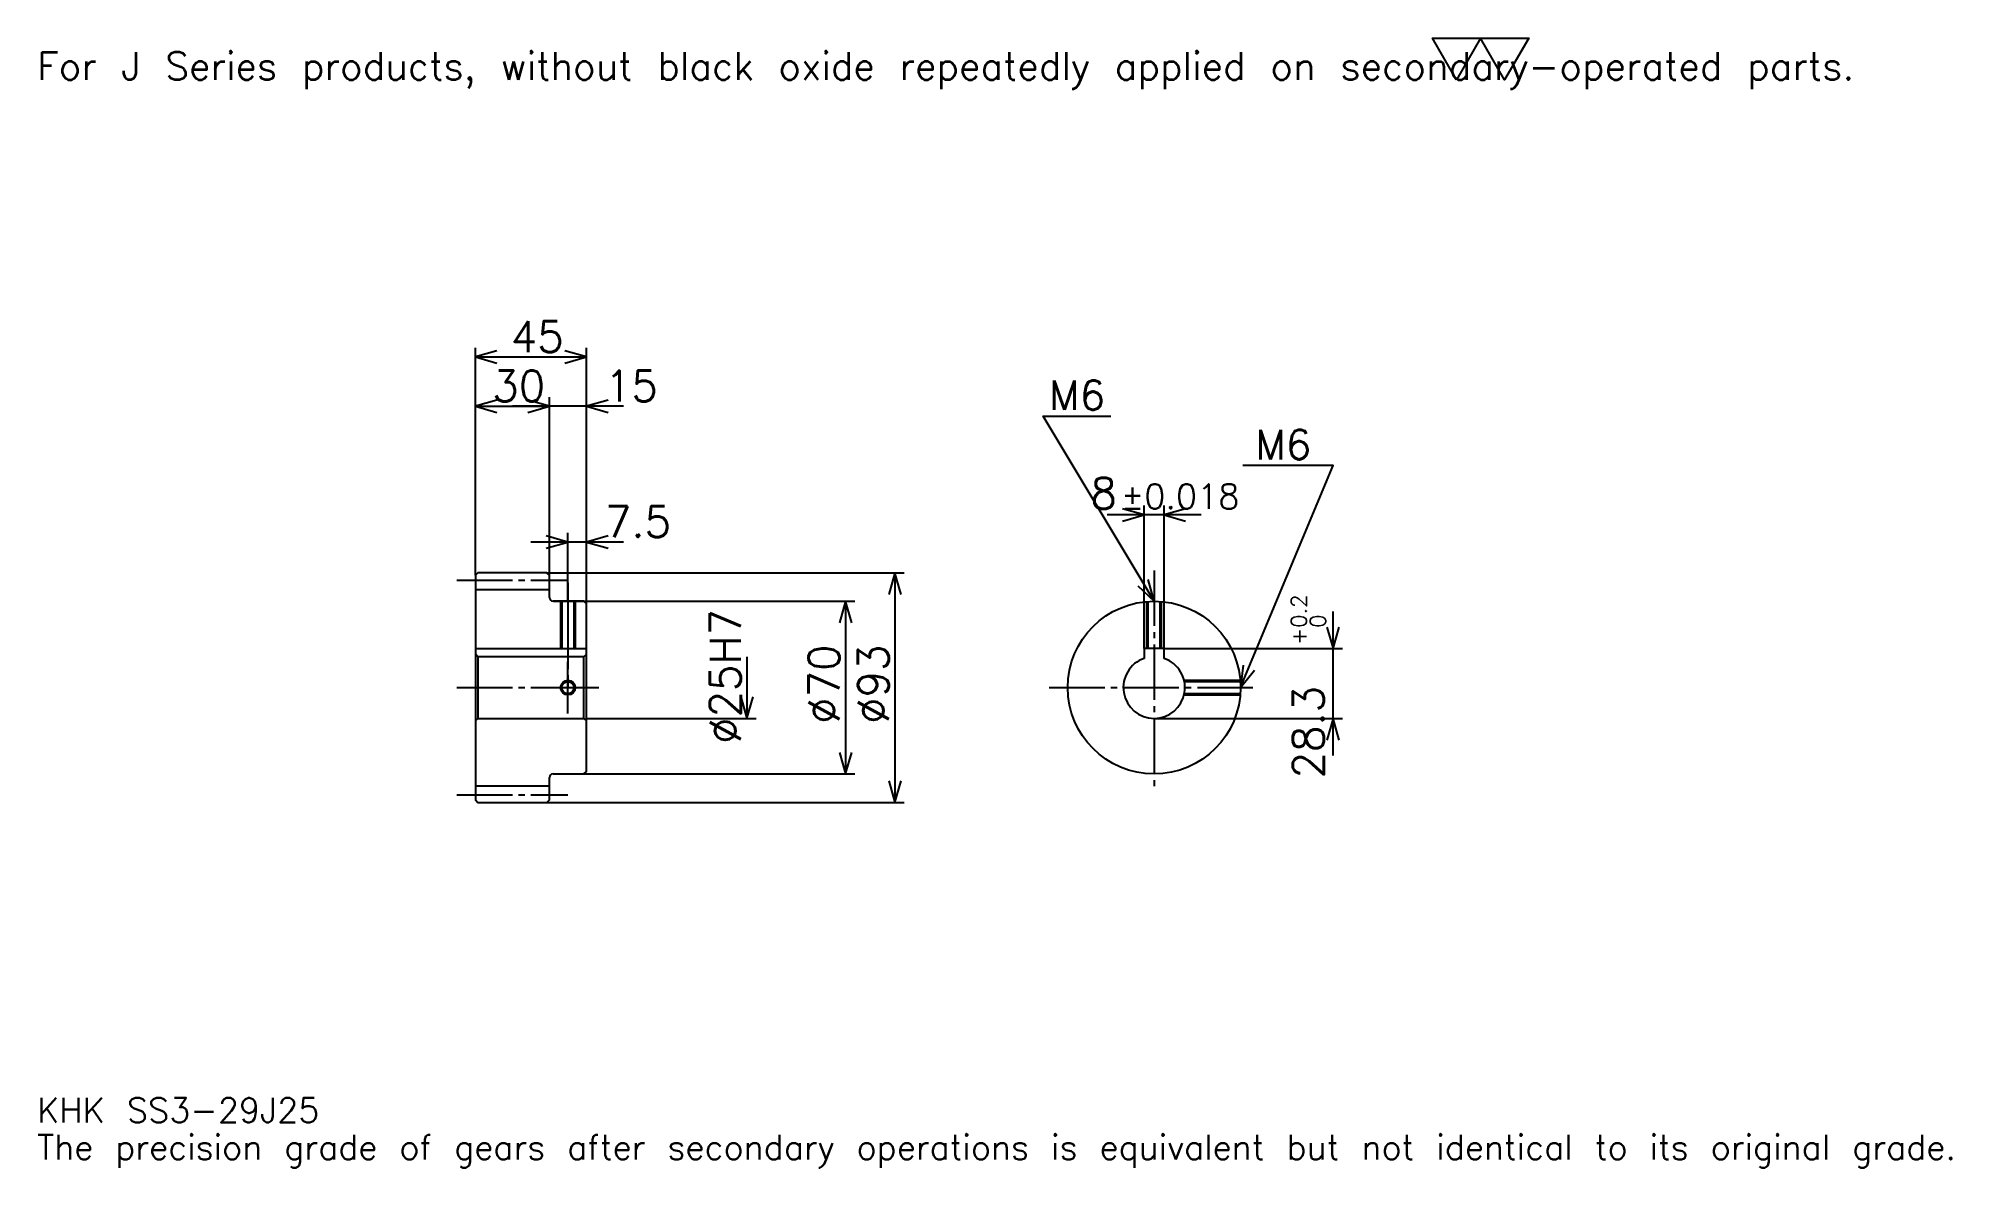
# Model space of a CAD drawing. Extents: x 25 to 801, y 9 to 467.
import ezdxf

# ---------------------------------------------------------------- set-up
doc = ezdxf.new("R2010")
doc.units = 0
doc.linetypes.add('DASHDOT', pattern=[30, 22.5, -2.5, 2.5, -2.5])
doc.layers.get('0').update_dxf_attribs({"linetype": 'CONTINUOUS'})
doc.layers.add('DASHDOT', color=6, linetype='DASHDOT')
doc.styles.add('KANJI', font='TXT', dxfattribs={"bigfont": 'BIGFONT'})

msp = doc.modelspace()

# ---------------------------------------------------------------- linework, layer by layer
at = {"color": 5}
for p, q in [((202.5, 250.25), (202.5, 341.5)), ((247.5, 250.25), (247.5, 341.5)), ((202.5, 337.75), (247.5, 337.75)), ((232.5, 250.25), (232.5, 321.5)), ((202.5, 317.75), (232.5, 317.75)), ((262.5, 317.75), (217.5, 317.75)), ((496.5, 273.75), (458.5, 273.75)), ((473.5, 219.550003), (473.5, 277.5)), ((481.5, 219.550003), (481.5, 277.5)), ((240, 250.25), (240, 266.5)), ((262.5, 262.75), (225, 262.75)), ((202.5, 249.25), (202.5, 250.25)), ((231.5, 250.25), (247.5, 250.25)), ((232.5, 249.25), (232.5, 250.25)), ((240, 238.75), (240, 250.25)), ((240, 238.75), (240, 250.25)), ((247.5, 250.25), (376.25, 250.25)), ((247.5, 237.75), (247.5, 250.25)), ((372.5, 250.25), (372.5, 157.25)), ((234, 238.75), (247.5, 238.75)), ((247.5, 238.75), (356.25, 238.75)), ((352.5, 238.75), (352.5, 168.75)), ((550, 176.25), (550, 234.550003)), ((481.5, 219.550003), (553.75, 219.550003)), ((312.5, 216.25), (312.5, 191.25)), ((247.5, 191.25), (316.25, 191.25)), ((477.5, 191.25), (553.75, 191.25)), ((234, 168.75), (247.5, 168.75)), ((247.5, 168.75), (356.25, 168.75)), ((231.5, 157.25), (247.5, 157.25)), ((247.5, 157.25), (376.25, 157.25))]:
    msp.add_line(p, q, dxfattribs=at)
at = {"color": 4}
for p, q in [((202.5, 243.5), (232.5, 243.5)), ((202.5, 219.550003), (247.5, 219.550003)), ((246.5, 216.25), (247.5, 217.25)), ((203.5, 216.25), (203.5, 191.25)), ((246.5, 191.25), (247.5, 190.25)), ((202.5, 164), (232.5, 164))]:
    msp.add_line(p, q, dxfattribs=at)
at = {"color": 7}
msp.add_lwpolyline([(600, 450), (590.25, 466.899994), (629.25, 466.899994), (619.5, 450), (609.75, 466.899994), (600, 450)], dxfattribs=at)
at = {"color": 5}
for points in [[(211.25, 340.25), (202.5, 337.75), (211.25, 335.25)], [(238.75, 335.25), (247.5, 337.75), (238.75, 340.25)], [(211.25, 320.25), (202.5, 317.75), (211.25, 315.25)], [(223.75, 315.25), (232.5, 317.75), (223.75, 320.25)], [(223.75, 315.25), (232.5, 317.75), (223.75, 320.25)], [(256.25, 320.25), (247.5, 317.75), (256.25, 315.25)], [(477.5, 238.75), (432.5, 313.75), (460, 313.75)], [(512.5, 203.75), (550, 293.75), (513.5, 293.75)], [(464.75, 271.25), (473.5, 273.75), (464.75, 276.25)], [(490.25, 276.25), (481.5, 273.75), (490.25, 271.25)], [(231.25, 260.25), (240, 262.75), (231.25, 265.25)], [(256.25, 265.25), (247.5, 262.75), (256.25, 260.25)], [(375, 241.5), (372.5, 250.25), (370, 241.5)], [(470.854431, 244.966827), (477.5, 238.75), (475.141907, 247.539307)], [(355, 230), (352.5, 238.75), (350, 230)], [(547.5, 228.300003), (550, 219.550003), (552.5, 228.300003)], [(513.557678, 212.788467), (512.5, 203.75), (518.173096, 210.865387)], [(310, 200), (312.5, 191.25), (315, 200)], [(552.5, 182.5), (550, 191.25), (547.5, 182.5)], [(350, 177.5), (352.5, 168.75), (355, 177.5)], [(370, 166), (372.5, 157.25), (375, 166)]]:
    msp.add_lwpolyline(points, dxfattribs=at)
at = {"color": 4}
for points in [[(232.5, 240.25), (232.5, 249.25), (231.5, 250.25), (203.5, 250.25), (202.5, 249.25), (202.5, 190.25)], [(234, 168.75), (246.5, 168.75), (247.5, 169.75), (247.5, 237.75), (246.5, 238.75), (234, 238.75)], [(237, 238.75), (237, 219.550003)], [(237.540009, 238.75), (237.540009, 219.550003)], [(242.459991, 238.75), (242.459991, 219.550003)], [(243, 238.75), (243, 219.550003)], [(474.5, 219.550003), (474.5, 238.621185)], [(475.040009, 219.550003), (475.040009, 238.663437)], [(479.959991, 219.550003), (479.959991, 238.663437)], [(480.5, 219.550003), (480.5, 238.621185)], [(202.5, 190.25), (203.5, 191.25), (246.5, 191.25), (246.5, 216.25), (203.5, 216.25), (202.5, 217.25)], [(481.5, 215.592712), (481.5, 219.550003), (473.5, 219.550003), (473.5, 215.592712)], [(489.634674, 206.75), (512.371216, 206.75)], [(489.755554, 206.210007), (512.413452, 206.210007)], [(489.634674, 200.75), (512.371216, 200.75)], [(489.755554, 201.289993), (512.413452, 201.289993)], [(202.5, 190.25), (202.5, 158.25), (203.5, 157.25), (231.5, 157.25), (232.5, 158.25), (232.5, 167.25)]]:
    msp.add_lwpolyline(points, dxfattribs=at)
for centre, radius in [((477.5, 203.75), 35), ((240, 203.75), 2.46)]:
    msp.add_circle(centre, radius, dxfattribs=at)
at = {"color": 7}
msp.add_circle((240, 203.75), 3, dxfattribs=at)
at = {"color": 4}
for centre, radius, start, end in [((234, 240.25), 1.5, 180, 270), ((477.5, 203.75), 12.5, 108.662925185, 71.337074815), ((234, 167.25), 1.5, 90, 180)]:
    msp.add_arc(centre, radius, start, end, dxfattribs=at)
at = {"layer": 'DASHDOT', "color": 7}
for p, q in [((477.5, 251.25), (477.5, 161.25)), ((195, 247.25), (240, 247.25)), ((240, 238.75), (240, 203.75)), ((195, 203.75), (255, 203.75)), ((435, 203.75), (520, 203.75)), ((195, 160.25), (240, 160.25))]:
    msp.add_line(p, q, dxfattribs=at)
for points in [[(240, 246.25), (240, 212.050003)], [(240, 193.25), (240, 214.25)], [(229.5, 203.75), (250.5, 203.75)]]:
    msp.add_lwpolyline(points, dxfattribs=at)

# ---------------------------------------------------------------- texts
at = {"color": 7, "style": 'KANJI'}
for s, height, p in [('For J Series products, without black oxide repeatedly applied on secondary-operated parts.', 11.25, (25, 450)), ('45', 12.5, (216.875, 339.75)), ('30', 12.5, (209.375, 319.75)), ('15', 12.5, (255, 319.75)), ('M6', 12, (435, 316.25)), ('M6', 12, (518.5, 296.25)), ('8', 12.5, (451.69751, 276.25)), ('%%p0.018', 10, (464.070984, 276.25)), ('7.5', 12.5, (255, 264.75)), ('KHK SS3-29J25', 10, (25, 27.5)), ('The precision grade of gears after secondary operations is equivalent but not identical to its original grade.', 10, (25, 12.5))]:
    msp.add_text(s, height=height, dxfattribs=at).set_placement(p)
for s, height, p in [('0.2', 6.25, (539.25, 228.032974)), ('%%c25H7', 12.5, (310, 180.9375)), ('0', 6.25, (547, 228.032974)), ('+', 6.25, (539.25, 221.032974)), ('%%c70', 12.5, (350, 189.0625)), ('%%c93', 12.5, (370, 189.0625)), ('28.3', 12.5, (546.25, 166.928024))]:
    msp.add_text(s, height=height, rotation=90, dxfattribs=at).set_placement(p)

doc.saveas('drawing.dxf')
